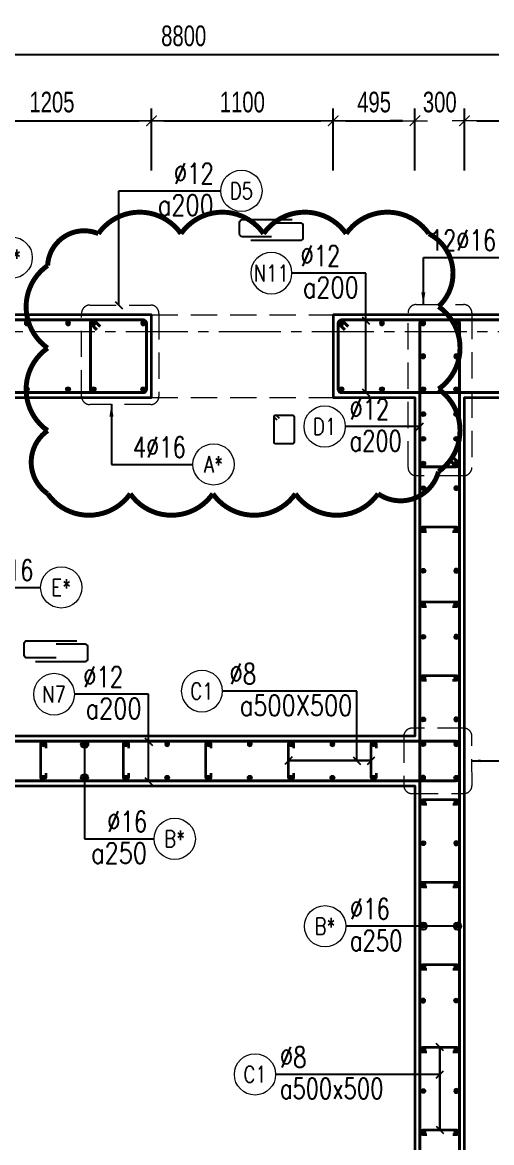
# Model space of a CAD drawing. Header units: millimetres. Extents: x 931337 to 1117500, y 19732 to 157199.
# Drawn here: x 954272 to 957112, y 99125 to 105908 of the extents above; entities that cross this region are included whole.
import ezdxf
from ezdxf.enums import TextEntityAlignment as Align

# ---------------------------------------------------------------- set-up
doc = ezdxf.new("R2010")
doc.units = ezdxf.units.MM
doc.header["$MEASUREMENT"] = 0
doc.linetypes.add('HIDDEN2', pattern=[4.7625, 3.175, -1.5875])
doc.linetypes.add('HT_Grid$0$CENTER2', pattern=[1.125, 0.75, -0.125, 0.125, -0.125])
doc.layers.get('0').update_dxf_attribs({"lineweight": 20})
doc.layers.get('Defpoints').update_dxf_attribs({"color": 151, "lineweight": 9})
for name, color, linetype, lineweight in [('HT_Grid$0$NDC_S_AXIS', 5, 'HT_Grid$0$CENTER2', 13), ('KC-LEADER', 153, 'Continuous', 18), ('KC-THEP', 6, 'Continuous', 40), ('NDC_S_BEAM', 3, 'HIDDEN2', 20), ('NDC_S_DIM', 1, 'Continuous', 15), ('NDC_S_HIDDEN', 8, 'HIDDEN2', 13), ('NDC_S_LEADER', 1, 'Continuous', 15), ('NDC_S_REBAR', 4, 'Continuous', 35), ('NDC_S_STIRRUP', 4, 'Continuous', 40), ('NDC_S_VN TEXT', 7, 'Continuous', 20), ('NDC_S_WALL', 6, 'Continuous', 35)]:
    doc.layers.add(name, color=color, linetype=linetype, lineweight=lineweight)
doc.layers.add('Leader', color=6, linetype='Continuous')
doc.layers.add('Ligature', color=1, linetype='Continuous')
doc.layers.add('NDC-S-REVC', color=240, linetype='Continuous', lineweight=20, plot=False)
doc.styles.add('NDC_ARIAL', font='arial.ttf', dxfattribs={"width": 0.85})
doc.styles.add('NDC_DIM', font='', dxfattribs={"width": 0.75})
doc.styles.add('NDC_EN TXT', font='romans.shx', dxfattribs={"width": 0.8})
doc.styles.get('NDC_DIM').set_extended_font_data('Dotum')
doc.dimstyles.new('NDC_1-50', dxfattribs={"dimscale": 50, "dimtxt": 2.5, "dimasz": 1, "dimexe": 1.5, "dimexo": 0, "dimgap": 0.8, "dimtad": 1, "dimdec": 0, "dimdsep": 46, "dimtxsty": 'NDC_ARIAL', "dimblk": 'DIMMARK', "dimcen": 49999.938995, "dimdle": 1.5, "dimclrd": 1, "dimclre": 1, "dimclrt": 3, "dimadec": 0, "dimazin": 0, "dimtfac": 1, "dimtdec": 0, "dimtix": 1, "dimtmove": 2, "dimatfit": 3, "dimfxl": 1, "dimarcsym": 0})
doc.dimstyles.new('NDC_dim_30', dxfattribs={"dimscale": 30, "dimtxt": 2.5, "dimasz": 1.5, "dimexe": 1.5, "dimexo": 2.5, "dimgap": 1, "dimtad": 1, "dimdec": 0, "dimzin": 0, "dimdsep": 46, "dimtxsty": 'NDC_DIM', "dimblk": 'DIMMARK', "dimcen": 0.09, "dimdle": 1.2, "dimclrd": 1, "dimclre": 1, "dimclrt": 3, "dimadec": 0, "dimazin": 0, "dimtfac": 1, "dimtdec": 0, "dimtix": 1, "dimtofl": 0, "dimtmove": 0, "dimatfit": 3, "dimfxl": 6, "dimfxlon": 1, "dimtolj": 1, "dimtzin": 0, "dimarcsym": 0})
doc.dimstyles.new('NDC_dim_50', dxfattribs={"dimscale": 50, "dimtxt": 2.5, "dimasz": 1.5, "dimexe": 1.5, "dimexo": 2.5, "dimgap": 1, "dimtad": 1, "dimdec": 0, "dimzin": 0, "dimdsep": 46, "dimtxsty": 'NDC_DIM', "dimblk": 'DIMMARK', "dimcen": 0.09, "dimdle": 1.2, "dimclrd": 1, "dimclre": 1, "dimclrt": 3, "dimadec": 0, "dimazin": 0, "dimtfac": 1, "dimtdec": 0, "dimtix": 1, "dimtofl": 0, "dimtmove": 0, "dimatfit": 3, "dimfxl": 6, "dimfxlon": 1, "dimtolj": 1, "dimtzin": 0, "dimarcsym": 0})

# ---------------------------------------------------------------- blocks, each defined once
blk = doc.blocks.new('THEP')
at = {"layer": 'KC-LEADER', "color": 6}
blk.add_circle((0, 0), 14, dxfattribs=at)
at = {"layer": 'KC-THEP'}
for p, q in [((-14, 0), (14, 0)), ((9.9, 9.9), (-9.9, -9.9)), ((-9.9, 9.9), (9.9, -9.9)), ((0, 14), (0, -14))]:
    blk.add_line(p, q, dxfattribs=at)
blk = doc.blocks.new('DIMMARK')
at = {"layer": 'NDC_S_DIM', "color": 1}
blk.add_line((-1.5, 0), (1, 0), dxfattribs=at)
at = {"layer": 'NDC_S_DIM', "color": 2, "const_width": 0.1}
blk.add_lwpolyline([(-0.424, -0.424), (0.424, 0.424)], dxfattribs=at)
blk = doc.blocks.new('*U9')
blk.add_circle((2.5, 0), 2.5)
at = {"layer": 'NDC_S_VN TEXT', "color": 3, "style": 'NDC_EN TXT', "width": 0.75}
blk.add_attdef('DK2', text='', height=2.5, dxfattribs=at).set_placement((-0.85, 0.85), align=Align.RIGHT)
at = {"layer": 'NDC_S_VN TEXT', "color": 7, "style": 'NDC_EN TXT', "width": 0.8}
blk.add_attdef('SH3', text='', height=2, dxfattribs=at).set_placement((2.5, 0), align=Align.MIDDLE)
blk = doc.blocks.new('*U10')
blk.add_circle((2.5, 0), 2.5)
at = {"layer": 'NDC_S_VN TEXT', "color": 3, "style": 'NDC_EN TXT'}
for tag, width, p in [('DK2', 0.75, (-0.85, 0.85)), ('KC2', 0.8, (-0.85, -2.97))]:
    blk.add_attdef(tag, text='', height=2.5, dxfattribs=dict(at, width=width)).set_placement(p, align=Align.RIGHT)
at = {"layer": 'NDC_S_VN TEXT', "color": 7, "style": 'NDC_EN TXT', "width": 0.8}
blk.add_attdef('SH3', text='', height=2, dxfattribs=at).set_placement((2.5, 0), align=Align.MIDDLE)
blk = doc.blocks.new('A$C72321851')
at = {"layer": 'Ligature'}
for points in [[(-60.9, -129.3), (-60.9, 170.9, -0.414214), (-43.3, 188.5), (25.8, 188.5, -0.414214), (43.4, 170.9), (43.4, -4.3)], [(-39.7, -4.3), (-39.7, -179.5, 0.414214), (-22.1, -197.1), (47, -197.1, 0.414214), (64.6, -179.5), (64.6, 120.7)]]:
    blk.add_lwpolyline(points, format="xyb", dxfattribs=at)
blk = doc.blocks.new('*U11')
blk.add_circle((-2.5, 0), 2.5)
at = {"layer": 'NDC_S_VN TEXT', "color": 3, "style": 'NDC_EN TXT', "width": 0.75}
for tag, p in [('DK1', (0.5, 0.85)), ('KC1', (0.5, -2.97))]:
    blk.add_attdef(tag, p, '', height=2.5, dxfattribs=at)
at = {"layer": 'NDC_S_VN TEXT', "color": 7, "style": 'NDC_EN TXT', "width": 0.8}
blk.add_attdef('SH2', text='', height=2, dxfattribs=at).set_placement((-2.5, 0), align=Align.MIDDLE)
blk = doc.blocks.new('*U12')
blk.add_circle((-2.5, 0), 2.5)
at = {"layer": 'NDC_S_VN TEXT', "color": 3, "style": 'NDC_EN TXT', "width": 0.75}
for tag, p in [('DK1', (0.5, 0.85)), ('KC1', (0.5, -2.97))]:
    blk.add_attdef(tag, p, '', height=2.5, dxfattribs=at)
at = {"layer": 'NDC_S_VN TEXT', "color": 7, "style": 'NDC_EN TXT', "width": 0.8}
blk.add_attdef('SH2', text='', height=2, dxfattribs=at).set_placement((-2.5, 0), align=Align.MIDDLE)
blk = doc.blocks.new('*D1167')
at = {"layer": 'Defpoints', "color": 0, "ltscale": 200, "transparency": 16777216}
for p in [(955053.2, 105312.3), (955053.2, 103886.6), (953848.2, 103636.6)]:
    blk.add_point(p, dxfattribs=at)
at = {"layer": 'NDC_S_DIM', "color": 1, "lineweight": -2, "ltscale": 200, "transparency": 16777216}
for p, q in [((953848.2, 105012.3), (953848.2, 105387.3)), ((955053.2, 105012.3), (955053.2, 105387.3)), ((953923.2, 105312.3), (954978.2, 105312.3))]:
    blk.add_line(p, q, dxfattribs=at)
at = {"layer": 'NDC_S_DIM', "color": 1, "lineweight": -2, "ltscale": 200, "transparency": 16777216, "xscale": 75, "yscale": 75, "zscale": 75, "rotation": 180}
blk.add_blockref('DIMMARK', (953848.2, 105312.3), dxfattribs=at)
at = {"layer": 'NDC_S_DIM', "color": 1, "lineweight": -2, "ltscale": 200, "transparency": 16777216, "xscale": 75, "yscale": 75, "zscale": 75}
blk.add_blockref('DIMMARK', (955053.2, 105312.3), dxfattribs=at)
at = {"layer": 'NDC_S_DIM', "color": 3, "ltscale": 200, "transparency": 16777216, "insert": (954450.7, 105424.9), "char_height": 125, "attachment_point": 5, "style": 'NDC_DIM'}
blk.add_mtext('\\A1;1205', dxfattribs=at)
blk = doc.blocks.new('*D1168')
at = {"layer": 'Defpoints', "color": 0, "ltscale": 200, "transparency": 16777216}
for p in [(956153.2, 105312.3), (955053.2, 103886.6), (956153.2, 103886.6)]:
    blk.add_point(p, dxfattribs=at)
at = {"layer": 'NDC_S_DIM', "color": 1, "lineweight": -2, "ltscale": 200, "transparency": 16777216}
for p, q in [((955053.2, 105012.3), (955053.2, 105387.3)), ((956153.2, 105012.3), (956153.2, 105387.3)), ((955128.2, 105312.3), (956078.2, 105312.3))]:
    blk.add_line(p, q, dxfattribs=at)
at = {"layer": 'NDC_S_DIM', "color": 1, "lineweight": -2, "ltscale": 200, "transparency": 16777216, "xscale": 75, "yscale": 75, "zscale": 75, "rotation": 180}
blk.add_blockref('DIMMARK', (955053.2, 105312.3), dxfattribs=at)
at = {"layer": 'NDC_S_DIM', "color": 1, "lineweight": -2, "ltscale": 200, "transparency": 16777216, "xscale": 75, "yscale": 75, "zscale": 75}
blk.add_blockref('DIMMARK', (956153.2, 105312.3), dxfattribs=at)
at = {"layer": 'NDC_S_DIM', "color": 3, "ltscale": 200, "transparency": 16777216, "insert": (955603.2, 105424.9), "char_height": 125, "attachment_point": 5, "style": 'NDC_DIM'}
blk.add_mtext('\\A1;1100', dxfattribs=at)
blk = doc.blocks.new('*D1169')
at = {"layer": 'Defpoints', "color": 0, "ltscale": 200, "transparency": 16777216}
for p in [(956648.2, 105312.3), (956153.2, 103886.6), (956648.2, 103636.6)]:
    blk.add_point(p, dxfattribs=at)
at = {"layer": 'NDC_S_DIM', "color": 1, "lineweight": -2, "ltscale": 200, "transparency": 16777216}
for p, q in [((956153.2, 105012.3), (956153.2, 105387.3)), ((956648.2, 105012.3), (956648.2, 105387.3)), ((956228.2, 105312.3), (956573.2, 105312.3))]:
    blk.add_line(p, q, dxfattribs=at)
at = {"layer": 'NDC_S_DIM', "color": 1, "lineweight": -2, "ltscale": 200, "transparency": 16777216, "xscale": 75, "yscale": 75, "zscale": 75, "rotation": 180}
blk.add_blockref('DIMMARK', (956153.2, 105312.3), dxfattribs=at)
at = {"layer": 'NDC_S_DIM', "color": 1, "lineweight": -2, "ltscale": 200, "transparency": 16777216, "xscale": 75, "yscale": 75, "zscale": 75}
blk.add_blockref('DIMMARK', (956648.2, 105312.3), dxfattribs=at)
at = {"layer": 'NDC_S_DIM', "color": 3, "ltscale": 200, "transparency": 16777216, "insert": (956400.7, 105424.9), "char_height": 125, "attachment_point": 5, "style": 'NDC_DIM'}
blk.add_mtext('\\A1;495', dxfattribs=at)
blk = doc.blocks.new('*D1170')
at = {"layer": 'Defpoints', "color": 0, "ltscale": 200, "transparency": 16777216}
for p in [(956948.2, 105312.3), (956648.2, 103636.6), (956948.2, 103636.6)]:
    blk.add_point(p, dxfattribs=at)
at = {"layer": 'NDC_S_DIM', "color": 1, "lineweight": -2, "ltscale": 200, "transparency": 16777216}
for p, q in [((956648.2, 105012.3), (956648.2, 105387.3)), ((956948.2, 105012.3), (956948.2, 105387.3)), ((956573.2, 105312.3), (956498.2, 105312.3)), ((957023.2, 105312.3), (957098.2, 105312.3))]:
    blk.add_line(p, q, dxfattribs=at)
at = {"layer": 'NDC_S_DIM', "color": 1, "lineweight": -2, "ltscale": 200, "transparency": 16777216, "xscale": 75, "yscale": 75, "zscale": 75}
blk.add_blockref('DIMMARK', (956648.2, 105312.3), dxfattribs=at)
at = {"layer": 'NDC_S_DIM', "color": 1, "lineweight": -2, "ltscale": 200, "transparency": 16777216, "xscale": 75, "yscale": 75, "zscale": 75, "rotation": 180}
blk.add_blockref('DIMMARK', (956948.2, 105312.3), dxfattribs=at)
at = {"layer": 'NDC_S_DIM', "color": 3, "ltscale": 200, "transparency": 16777216, "insert": (956798.2, 105424.9), "char_height": 125, "attachment_point": 5, "style": 'NDC_DIM'}
blk.add_mtext('\\A1;300', dxfattribs=at)
blk = doc.blocks.new('*D1171')
at = {"layer": 'Defpoints', "color": 0, "ltscale": 200, "transparency": 16777216}
for p in [(957648.2, 105312.3), (956948.2, 103636.6), (957648.2, 103636.6)]:
    blk.add_point(p, dxfattribs=at)
at = {"layer": 'NDC_S_DIM', "color": 1, "lineweight": -2, "ltscale": 200, "transparency": 16777216}
for p, q in [((956948.2, 105012.3), (956948.2, 105387.3)), ((957648.2, 105012.3), (957648.2, 105387.3)), ((957023.2, 105312.3), (957573.2, 105312.3))]:
    blk.add_line(p, q, dxfattribs=at)
at = {"layer": 'NDC_S_DIM', "color": 1, "lineweight": -2, "ltscale": 200, "transparency": 16777216, "xscale": 75, "yscale": 75, "zscale": 75, "rotation": 180}
blk.add_blockref('DIMMARK', (956948.2, 105312.3), dxfattribs=at)
at = {"layer": 'NDC_S_DIM', "color": 1, "lineweight": -2, "ltscale": 200, "transparency": 16777216, "xscale": 75, "yscale": 75, "zscale": 75}
blk.add_blockref('DIMMARK', (957648.2, 105312.3), dxfattribs=at)
at = {"layer": 'NDC_S_DIM', "color": 3, "ltscale": 200, "transparency": 16777216, "insert": (957298.2, 105424.9), "char_height": 125, "attachment_point": 5, "style": 'NDC_DIM'}
blk.add_mtext('\\A1;700', dxfattribs=at)
blk = doc.blocks.new('*D1193')
at = {"layer": 'Defpoints', "color": 0, "ltscale": 200, "transparency": 16777216}
for p in [(959648.2, 105713.4), (950848.2, 105012.3), (959648.2, 104136.6)]:
    blk.add_point(p, dxfattribs=at)
at = {"layer": 'NDC_S_DIM', "color": 1, "lineweight": -2, "ltscale": 200, "transparency": 16777216}
for p, q in [((950848.2, 105413.4), (950848.2, 105788.4)), ((959648.2, 105413.4), (959648.2, 105788.4)), ((950923.2, 105713.4), (959573.2, 105713.4))]:
    blk.add_line(p, q, dxfattribs=at)
at = {"layer": 'NDC_S_DIM', "color": 1, "lineweight": -2, "ltscale": 200, "transparency": 16777216, "xscale": 75, "yscale": 75, "zscale": 75, "rotation": 180}
blk.add_blockref('DIMMARK', (950848.2, 105713.4), dxfattribs=at)
at = {"layer": 'NDC_S_DIM', "color": 1, "lineweight": -2, "ltscale": 200, "transparency": 16777216, "xscale": 75, "yscale": 75, "zscale": 75}
blk.add_blockref('DIMMARK', (959648.2, 105713.4), dxfattribs=at)
at = {"layer": 'NDC_S_DIM', "color": 3, "ltscale": 200, "transparency": 16777216, "insert": (955248.2, 105826), "char_height": 125, "attachment_point": 5, "style": 'NDC_DIM'}
blk.add_mtext('\\A1;8800', dxfattribs=at)

msp = doc.modelspace()

# ---------------------------------------------------------------- linework, layer by layer
at = {"layer": 'HT_Grid$0$NDC_S_AXIS', "ltscale": 500}
msp.add_line((945898.793, 104036.563), (961192.168, 104036.563), dxfattribs=at)
at = {"layer": 'Ligature'}
msp.add_lwpolyline([(955813.655, 103500.124), (955797.689, 103516.089, -0.66817864), (955803.463, 103530.028), (955908.091, 103530.028, -0.41421356), (955916.256, 103521.863), (955916.256, 103364.755, -0.41421356), (955908.091, 103356.59), (955803.462, 103356.59, -0.41421356), (955795.298, 103364.755), (955795.298, 103521.863, -0.66817864), (955809.236, 103527.636), (955825.202, 103511.67)], format="xyb", dxfattribs=at)
at = {"layer": 'NDC-S-REVC', "const_width": 30}
msp.add_lwpolyline([(954424.545, 103054.1, 0.52056705), (954924.545, 103054.1, 0.52056705), (955424.545, 103054.1, 0.52056705), (955924.545, 103054.1, 0.52056705), (956424.545, 103054.1, 0.52056705), (956790.77, 103187.876, 0.52056705), (956790.77, 103687.876, 0.52056705), (956790.77, 104187.876, 0.52056705), (956731.801, 104628.906, 0.52056705), (956231.801, 104628.906, 0.52056705), (955731.801, 104628.906, 0.52056705), (955231.801, 104628.906, 0.52056705), (954731.801, 104628.906, 0.52056705), (954424.545, 104436.162, 0.52056705), (954424.545, 103936.162, 0.52056705), (954424.545, 103436.162, 0.52056705)], format="xyb", close=True, dxfattribs=at)
at = {"layer": 'NDC_S_BEAM', "ltscale": 50}
for p, q in [((955053.169, 104136.563), (956153.169, 104136.563)), ((955053.169, 103636.563), (956153.169, 103636.563))]:
    msp.add_line(p, q, dxfattribs=at)
at = {"layer": 'NDC_S_HIDDEN', "ltscale": 50}
for points in [[(954679.83, 104196.472), (955048.35, 104196.472, -0.41421356), (955098.35, 104146.472), (955098.35, 103644.422, -0.41421356), (955048.35, 103594.422), (954679.83, 103594.422, -0.41421356), (954629.83, 103644.422), (954629.83, 104146.472, -0.41421356)], [(956656.284, 104199.65), (956942.353, 104199.65, -0.41421356), (956992.353, 104149.65), (956992.353, 103213.175, -0.41421356), (956942.353, 103163.175), (956656.284, 103163.175, -0.41421356), (956606.284, 103213.175), (956606.284, 104149.65, -0.41421356)], [(956943.113, 101634.855), (956630.068, 101634.606, 0.41421356), (956580.108, 101584.566), (956580.343, 101288.682, 0.41421356), (956630.383, 101238.722), (956943.428, 101238.971, 0.41421356), (956993.389, 101289.011), (956993.153, 101584.895, 0.41421356)]]:
    msp.add_lwpolyline(points, format="xyb", close=True, dxfattribs=at)
at = {"layer": 'NDC_S_REBAR'}
for points in [[(956718.495, 102823.33), (956693.495, 102823.33, -1), (956693.495, 102853.33), (956900.519, 102853.33, -1), (956900.519, 102823.33), (956875.519, 102823.33)], [(956718.495, 102370.237), (956693.495, 102370.237, -1), (956693.495, 102400.237), (956900.519, 102400.237, -1), (956900.519, 102370.237), (956875.519, 102370.237)], [(956718.495, 101923.33), (956693.495, 101923.33, -1), (956693.495, 101953.33), (956900.519, 101953.33, -1), (956900.519, 101923.33), (956875.519, 101923.33)], [(954413.169, 101363.11), (954413.169, 101338.11, -1), (954383.169, 101338.11), (954383.169, 101538.11, -1), (954413.169, 101538.11), (954413.169, 101513.11)], [(954913.169, 101363.11), (954913.169, 101338.11, -1), (954883.169, 101338.11), (954883.169, 101538.11, -1), (954913.169, 101538.11), (954913.169, 101513.11)], [(955413.169, 101363.11), (955413.169, 101338.11, -1), (955383.169, 101338.11), (955383.169, 101538.11, -1), (955413.169, 101538.11), (955413.169, 101513.11)], [(955913.169, 101363.11), (955913.169, 101338.11, -1), (955883.169, 101338.11), (955883.169, 101538.11, -1), (955913.169, 101538.11), (955913.169, 101513.11)], [(956413.169, 101363.11), (956413.169, 101338.11, -1), (956383.169, 101338.11), (956383.169, 101538.11, -1), (956413.169, 101538.11), (956413.169, 101513.11)], [(956719.734, 101172.809), (956694.734, 101172.809, -1), (956694.734, 101202.809), (956901.759, 101202.809, -1), (956901.759, 101172.809), (956876.759, 101172.809)], [(956719.734, 100672.809), (956694.734, 100672.809, -1), (956694.734, 100702.809), (956901.759, 100702.809, -1), (956901.759, 100672.809), (956876.759, 100672.809)], [(956719.734, 100172.809), (956694.734, 100172.809, -1), (956694.734, 100202.809), (956901.759, 100202.809, -1), (956901.759, 100172.809), (956876.759, 100172.809)], [(956719.734, 99672.809), (956694.734, 99672.809, -1), (956694.734, 99702.809), (956901.759, 99702.809, -1), (956901.759, 99672.809), (956876.759, 99672.809)], [(956719.734, 99172.809), (956694.734, 99172.809, -1), (956694.734, 99202.809), (956901.759, 99202.809, -1), (956901.759, 99172.809), (956876.759, 99172.809)]]:
    msp.add_lwpolyline(points, format="xyb", dxfattribs=at)
at = {"layer": 'NDC_S_STIRRUP'}
for points in [[(950938.169, 104066.563), (950898.169, 104106.563, 0.41421356), (950878.169, 104086.563), (950878.169, 103686.563, 0.41421356), (950898.169, 103666.563), (955003.169, 103666.563, 0.41421356), (955023.169, 103686.563), (955023.169, 104086.563, 0.41421356), (955003.169, 104106.563), (950898.169, 104106.563, 0.41421356), (950878.169, 104086.563), (950918.169, 104046.563)], [(954743.169, 104066.563), (954703.169, 104106.563, 0.41421356), (954683.169, 104086.563), (954683.169, 103686.563, 0.41421356), (954703.169, 103666.563), (955003.169, 103666.563, 0.41421356), (955023.169, 103686.563), (955023.169, 104086.563, 0.41421356), (955003.169, 104106.563), (954703.169, 104106.563, 0.41421356), (954683.169, 104086.563), (954723.169, 104046.563)], [(956243.169, 104066.563), (956203.169, 104106.563, 0.41421356), (956183.169, 104086.563), (956183.169, 103686.563, 0.41421356), (956203.169, 103666.563), (957598.169, 103666.563, 0.41421356), (957618.169, 103686.563), (957618.169, 104086.563, 0.41421356), (957598.169, 104106.563), (956203.169, 104106.563, 0.41421356), (956183.169, 104086.563), (956223.169, 104046.563)], [(956878.169, 96926.563), (956918.169, 96886.563, -0.41421356), (956898.169, 96866.563), (956698.169, 96866.563, -0.41421356), (956678.169, 96886.563), (956678.169, 104086.563, -0.41421356), (956698.169, 104106.563), (956898.169, 104106.563, -0.41421356), (956918.169, 104086.563), (956918.169, 96886.563, -0.41421356), (956898.169, 96866.563), (956858.169, 96906.563)], [(956878.279, 103276.563), (956918.279, 103236.563, -0.41421356), (956898.279, 103216.563), (956698.279, 103216.563, -0.41421356), (956678.279, 103236.563), (956678.169, 104086.563, -0.41421356), (956698.169, 104106.563), (956898.169, 104106.563, -0.41421356), (956918.169, 104086.563), (956918.279, 103236.563, -0.41421356), (956898.279, 103216.563), (956858.279, 103256.563)], [(953638.169, 101356.563), (953598.169, 101316.563, -0.41421356), (953578.169, 101336.563), (953578.169, 101536.563, -0.41421356), (953598.169, 101556.563), (956898.169, 101556.563, -0.41421356), (956918.169, 101536.563), (956918.169, 101336.563, -0.41435759), (956898.169, 101316.563), (953598.169, 101316.563, -0.41421356), (953578.169, 101336.563), (953618.169, 101376.563)]]:
    msp.add_lwpolyline(points, format="xyb", dxfattribs=at)
at = {"layer": 'NDC_S_WALL'}
for points in [[(953848.169, 103636.563), (955053.169, 103636.563), (955053.169, 104136.563), (950848.169, 104136.563)], [(953848.169, 101286.563), (956648.169, 101286.563), (956648.169, 96836.563), (957748.169, 96836.563), (957748.169, 97036.563), (956948.169, 97036.563), (956948.169, 98486.563), (959148.169, 98486.563), (959148.169, 96836.563), (959648.169, 96836.563), (959648.169, 104136.563), (958448.169, 104136.563), (958448.169, 103636.563), (959148.169, 103636.563), (959148.169, 98686.563), (956948.169, 98686.563), (956948.169, 103636.563), (957648.169, 103636.563), (957648.169, 104136.563), (956153.169, 104136.563), (956153.169, 103636.563), (956648.169, 103636.563), (956648.169, 101586.563), (953848.169, 101586.563)]]:
    msp.add_lwpolyline(points, dxfattribs=at)

# ---------------------------------------------------------------- block references
at = {"layer": 'KC-THEP', "xscale": -1}
for p, rotation in [((954298.169, 104086.563), 350.3314355636191), ((954548.169, 104086.563), 350.3314355636191), ((954703.169, 104086.563), 350.3314355636191), ((955003.169, 104086.563), 350.3314355636191), ((956203.169, 104086.563), 350.3314355636191), ((956448.279, 104086.563), 350.3314355636191), ((956698.279, 104086.563), 350.3314355636191), ((956898.169, 104086.563), 350.3314355631725), ((956898.169, 104086.563), 350.3314355631725), ((956698.169, 103886.563), 170.3314355631724), ((956698.169, 103886.563), 170.3314355631724), ((956898.169, 103886.563), 170.3314355631724), ((956898.169, 103886.563), 170.3314355631724), ((956898.169, 103088.11), 350.3314355636191), ((956898.169, 102838.11), 350.3314355636191), ((956898.169, 102588.11), 350.3314355636191), ((956698.197, 102384.716), 350.3314355636191), ((956898.169, 102188.11), 350.3314355636191), ((956898.169, 101938.11), 350.3314355636191), ((956898.169, 101688.11), 350.3314355636191), ((954398.169, 101538.11), 350.3314355636191), ((954648.169, 101538.11), 350.3314355636191), ((954898.169, 101538.11), 350.3314355636191), ((955148.169, 101538.11), 350.3314355636191), ((955398.169, 101538.11), 350.3314355636191), ((955648.169, 101538.11), 350.3314355636191), ((955898.169, 101538.11), 350.3314355636191), ((956148.169, 101538.11), 350.3314355636191), ((956398.169, 101538.11), 350.3314355636191), ((956898.169, 101538.11), 350.3314355636191), ((956898.169, 101538.11), 350.3314355636191), ((956698.197, 101334.716), 350.3314355636191), ((956698.197, 101334.716), 350.3314355636191), ((956898.169, 101188.11), 350.3314355636191), ((956898.169, 100938.11), 350.3314355636191), ((956898.169, 100688.11), 350.3314355636191), ((956898.169, 100438.11), 350.3314355636191), ((956898.169, 100188.11), 350.3314355636191), ((956698.197, 99984.716), 350.3314355636191), ((956898.169, 99688.11), 350.3314355636191), ((956898.169, 99438.11), 350.3314355636191), ((956898.169, 99188.11), 350.3314355636191)]:
    msp.add_blockref('THEP', p, dxfattribs=dict(at, rotation=rotation))
at = {"layer": 'KC-THEP'}
for p, rotation in [((956694.656, 104086.563), 189.6685644359343), ((956694.656, 104086.563), 189.6685644359343), ((954298.169, 103686.563), 189.6685644363809), ((954548.169, 103686.563), 189.6685644363809), ((954703.169, 103686.563), 189.6685644363809), ((955003.169, 103686.563), 189.6685644363809), ((956203.169, 103686.563), 189.6685644363809), ((956448.279, 103686.563), 189.6685644363809), ((956698.169, 103686.563), 189.6685644359343), ((956698.169, 103686.563), 189.6685644359343), ((956698.279, 103686.563), 189.6685644363809), ((956898.169, 103686.563), 189.6685644359343), ((956898.169, 103686.563), 189.6685644359343), ((956698.169, 103536.563), 189.6685644359343), ((956898.169, 103536.563), 189.6685644359343), ((956698.169, 103386.563), 189.6685644359343), ((956898.169, 103386.563), 189.6685644359343), ((956698.169, 103236.563), 189.6685644359343), ((956898.169, 103236.563), 189.6685644359343), ((956698.197, 103087.809), 189.6685644363809), ((956698.197, 102837.809), 189.6685644363809), ((956698.197, 102587.809), 189.6685644363809), ((956898.169, 102385.017), 189.6685644363809), ((956698.197, 102187.809), 189.6685644363809), ((956698.197, 101937.809), 189.6685644363809), ((956698.197, 101687.809), 189.6685644363809), ((956698.197, 101537.809), 189.6685644363809), ((956698.197, 101537.809), 189.6685644363809), ((954398.169, 101335.017), 189.6685644363809), ((954648.169, 101335.017), 189.6685644363809), ((954898.169, 101335.017), 189.6685644363809), ((955148.169, 101335.017), 189.6685644363809), ((955398.169, 101335.017), 189.6685644363809), ((955648.169, 101335.017), 189.6685644363809), ((955898.169, 101335.017), 189.6685644363809), ((956148.169, 101335.017), 189.6685644363809), ((956398.169, 101335.017), 189.6685644363809), ((956898.169, 101335.017), 189.6685644363809), ((956898.169, 101335.017), 189.6685644363809), ((956698.197, 101187.809), 189.6685644363809), ((956698.197, 100937.809), 189.6685644363809), ((956698.197, 100687.809), 189.6685644363809), ((956698.197, 100437.809), 189.6685644363809), ((956698.197, 100187.809), 189.6685644363809), ((956898.169, 99985.017), 189.6685644363809), ((956698.197, 99687.809), 189.6685644363809), ((956698.197, 99437.809), 189.6685644363809), ((956698.197, 99187.809), 189.6685644363809)]:
    msp.add_blockref('THEP', p, dxfattribs=dict(at, rotation=rotation))
at = {"layer": 'Leader', "xscale": -1, "rotation": 270.0000000000001}
for p in [(955783.572, 104649.565), (954480.241, 102099.565)]:
    msp.add_blockref('A$C72321851', p, dxfattribs=at)
at = {"layer": 'NDC_S_VN TEXT', "xscale": 50, "yscale": 50, "zscale": 50}
for name, p, values in [('*U10', (955472.695, 104888.162), {'SH3': 'D5', 'DK2': '%%c12', 'KC2': 'a200'}), ('*U9', (954081.953, 104483.589), {'SH3': 'A*', 'DK2': '12%%C16'}), ('*U9', (957181.953, 104483.589), {'SH3': 'A*', 'DK2': '12%%C16'}), ('*U11', (956226.579, 103461.125), {'SH2': 'D1', 'DK1': '%%C12', 'KC1': 'a200'}), ('*U9', (955303.819, 103231.812), {'SH3': 'A*', 'DK2': '4%%C16'}), ('*U9', (954382.143, 102486.953), {'SH3': 'E*', 'DK2': '4%%C16'}), ('*U10', (955068.78, 100964.642), {'SH3': 'B*', 'DK2': '%%C16', 'KC2': 'a250'}), ('*U11', (956229.25, 100435.458), {'SH2': 'B*', 'DK1': '%%C16', 'KC1': 'a250'}), ('*U12', (955804.905, 99538.447), {'SH2': 'C1', 'DK1': '%%c8', 'KC1': 'a500x500'})]:
    msp.add_blockref(name, p, dxfattribs=at).add_auto_attribs(values)
at = {"layer": 'NDC_S_VN TEXT'}
ref = msp.add_blockref('*U10', (955903.582, 104389.973), dxfattribs=dict(at, xscale=-50, yscale=50, zscale=50))
ref.add_attrib('SH3', 'N11', dxfattribs={"color": 7, "height": 100, "style": 'NDC_EN TXT', "width": 0.8}).set_placement((955778.582, 104389.973), align=Align.MIDDLE)
ref.add_attrib('DK2', '%%C12', dxfattribs={"color": 3, "height": 125, "style": 'NDC_EN TXT', "width": 0.75}).set_placement((956196.082, 104432.249), align=Align.RIGHT)
ref.add_attrib('KC2', 'a200', dxfattribs={"color": 3, "height": 125, "style": 'NDC_EN TXT', "width": 0.8}).set_placement((956307.987, 104241.346), align=Align.RIGHT)
ref = msp.add_blockref('*U10', (955483.707, 101859.087), dxfattribs=dict(at, xscale=-50, yscale=50, zscale=50))
ref.add_attrib('SH3', 'C1', dxfattribs={"color": 7, "height": 100, "style": 'NDC_EN TXT', "width": 0.8}).set_placement((955358.707, 101859.087), align=Align.MIDDLE)
ref.add_attrib('DK2', '%%c8', dxfattribs={"color": 3, "height": 125, "style": 'NDC_EN TXT', "width": 0.75}).set_placement((955686.921, 101901.363), align=Align.RIGHT)
ref.add_attrib('KC2', 'a500X500', dxfattribs={"color": 3, "height": 125, "style": 'NDC_EN TXT', "width": 0.8}).set_placement((956269.064, 101710.46), align=Align.RIGHT)
ref = msp.add_blockref('*U10', (954588.591, 101839.973), dxfattribs=dict(at, xscale=-50, yscale=50, zscale=50))
ref.add_attrib('SH3', 'N7', dxfattribs={"color": 7, "height": 100, "style": 'NDC_EN TXT', "width": 0.8}).set_placement((954463.591, 101839.973), align=Align.MIDDLE)
ref.add_attrib('DK2', '%%C12', dxfattribs={"color": 3, "height": 125, "style": 'NDC_EN TXT', "width": 0.75}).set_placement((954881.091, 101882.249), align=Align.RIGHT)
ref.add_attrib('KC2', 'a200', dxfattribs={"color": 3, "height": 125, "style": 'NDC_EN TXT', "width": 0.8}).set_placement((954992.996, 101691.346), align=Align.RIGHT)

# ---------------------------------------------------------------- dimensions: what is measured, and where the dimension line sits
at = {"layer": 'NDC_S_DIM', "ltscale": 200}
for base, p1, p2, picture, middle in [((959648.169, 105713.408), (950848.169, 105012.277), (959648.169, 104136.563), '*D1193', (955248.169, 105825.993)), ((955053.169, 105312.277), (953848.169, 103636.563), (955053.169, 103886.563), '*D1167', (954450.669, 105424.862)), ((956153.169, 105312.277), (955053.169, 103886.563), (956153.169, 103886.563), '*D1168', (955603.169, 105424.862)), ((956648.169, 105312.277), (956153.169, 103886.563), (956648.169, 103636.563), '*D1169', (956400.669, 105424.862)), ((956948.169, 105312.277), (956648.169, 103636.563), (956948.169, 103636.563), '*D1170', (956798.169, 105424.862)), ((957648.169, 105312.277), (956948.169, 103636.563), (957648.169, 103636.563), '*D1171', (957298.169, 105424.862))]:
    dim = msp.add_linear_dim(base=base, p1=p1, p2=p2, dimstyle='NDC_dim_50', override={"dimtmove": 1}, dxfattribs=at)
    dim.commit()
    dim.dimension.update_dxf_attribs({"geometry": picture, "text_midpoint": middle})

# ---------------------------------------------------------------- leaders
at = {"layer": 'NDC_S_LEADER'}
for points, dimstyle, override in [([(954855.413, 104196.472), (954855.413, 104888.162), (955472.695, 104888.162)], 'NDC_dim_30', {"dimtad": 0, "dimldrblk": 'Oblique'}), ([(956698.773, 104199.65), (956698.773, 104483.589), (957181.953, 104483.589)], 'NDC_dim_50', {"dimtad": 0}), ([(956351.018, 103666.563), (956351.018, 104389.792), (955903.582, 104389.792)], 'NDC_dim_30', {"dimgap": 1, "dimtad": 0, "dimldrblk": 'Oblique'}), ([(956351.018, 104103.125), (956351.018, 104389.792), (955903.582, 104389.792)], 'NDC_dim_30', {"dimtad": 0, "dimldrblk": 'Oblique'}), ([(954810.953, 103595.762), (954810.953, 103231.812), (955303.819, 103231.812)], 'NDC_dim_50', {"dimgap": 1, "dimtad": 0}), ([(956678.169, 103461.125), (956226.579, 103461.125)], 'NDC_dim_30', {"dimtad": 0, "dimldrblk": 'Oblique'}), ([(953893.271, 102486.953), (954382.143, 102486.953)], 'NDC_1-50', {"dimgap": 0.8, "dimtad": 0}), ([(955036.026, 101313.125), (955036.026, 101839.792), (954588.591, 101839.792)], 'NDC_dim_30', {"dimgap": 1, "dimtad": 0, "dimldrblk": 'Oblique'}), ([(955036.026, 101553.125), (955036.026, 101839.792), (954588.591, 101839.792)], 'NDC_dim_30', {"dimtad": 0, "dimldrblk": 'Oblique'}), ([(956296.603, 101438.11), (956296.603, 101859.087), (955483.707, 101859.087)], 'NDC_dim_30', {"dimtad": 0, "dimldrblk": 'Oblique'}), ([(954648.227, 101538.194), (954648.169, 100964.461), (955068.78, 100964.461)], 'NDC_dim_30', {"dimgap": 1, "dimtad": 0, "dimldrblk": 'Origin'}), ([(955883.169, 101438.11), (956383.169, 101438.11)], 'NDC_dim_30', {"dimtad": 0, "dimldrblk": 'Oblique'}), ([(956383.169, 101438.11), (955883.169, 101438.11)], 'NDC_dim_30', {"dimtad": 0, "dimldrblk": 'Oblique'}), ([(956993.271, 101436.953), (957482.143, 101436.953)], 'NDC_1-50', {"dimgap": 0.8, "dimtad": 0}), ([(954648.169, 101334.354), (954648.169, 100964.461), (955068.78, 100964.461)], 'NDC_dim_30', {"dimgap": 1, "dimtad": 0, "dimldrblk": 'Origin'}), ([(956905.221, 100435.458), (956229.25, 100435.458)], 'NDC_dim_30', {"dimtad": 0, "dimldrblk": 'Origin'}), ([(956698.197, 100435.458), (956229.25, 100435.458)], 'NDC_dim_30', {"dimtad": 0, "dimldrblk": 'Origin'}), ([(956798.218, 99702.809), (956798.218, 99202.809)], 'NDC_dim_30', {"dimtad": 0, "dimldrblk": 'Oblique'}), ([(956798.218, 99202.809), (956798.218, 99702.809)], 'NDC_dim_30', {"dimtad": 0, "dimldrblk": 'Oblique'}), ([(956798.218, 99538.447), (955804.905, 99538.447)], 'NDC_dim_30', {"dimtad": 0, "dimldrblk": 'Oblique'})]:
    msp.add_leader(points, dimstyle=dimstyle, override=override, dxfattribs=at)

doc.saveas('drawing.dxf')
